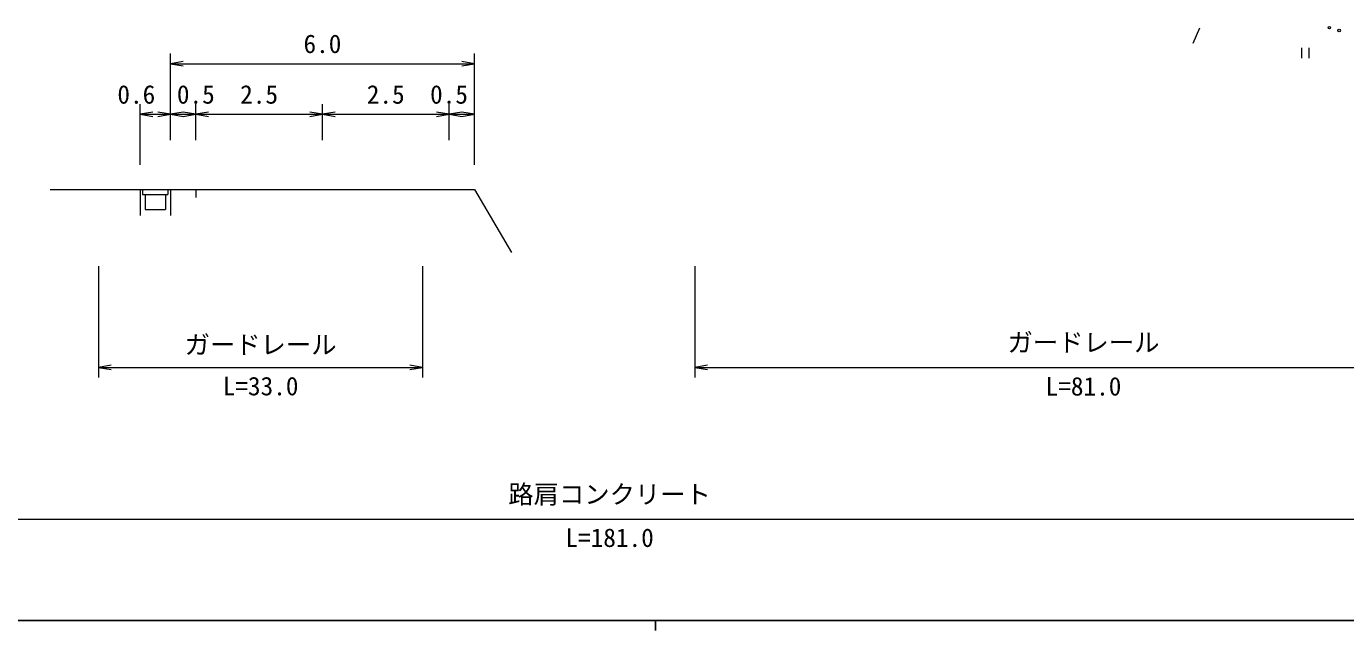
# Model space of a CAD drawing. Units: millimetres at full size, sheet at 1:1000, with parts at other scales. Extents: x 40000 to 680000, y 20000 to 380000.
# Drawn here: x 205878 to 336128, y 204000 to 263688 of the extents above; entities that cross this region are included whole.
import ezdxf
from ezdxf.enums import TextEntityAlignment as Align

# ---------------------------------------------------------------- set-up
doc = ezdxf.new("R2010")
doc.units = ezdxf.units.MM
doc.header["$LTSCALE"] = 1000
for name, color, linetype, lineweight in [('M-BGD', 7, 'Continuous', 13), ('M-STR-HTXT', 7, 'Continuous', 13), ('M-TTL-BAND', 7, 'Continuous', 25)]:
    doc.layers.add(name, color=color, linetype=linetype, lineweight=lineweight)
doc.styles.add('ＭＳ ゴシック', font='')
doc.styles.get('ＭＳ ゴシック').set_extended_font_data('MS Gothic')

# ---------------------------------------------------------------- blocks, each defined once
blk = doc.blocks.new('open_arrow')
at = {"color": 0, "linetype": 'Continuous', "lineweight": -2}
blk.add_lwpolyline([(7.5, 1.25), (0, 0), (7.5, -1.25)], dxfattribs=at)

msp = doc.modelspace()

# ---------------------------------------------------------------- linework, layer by layer
at = {"layer": 'M-BGD'}
for p, q in [((321708, 263508), (321037, 262004)), ((220107, 252434), (220107, 261000)), ((250107, 250000), (250107, 261000)), ((331779, 261560), (331779, 260560)), ((332529, 260560), (332529, 261560)), ((220107, 260000), (250107, 260000)), ((217107, 250000), (217107, 256000)), ((222607, 252434), (222607, 256000)), ((235107, 252434), (235107, 256000)), ((247607, 252434), (247607, 256000)), ((217107, 255000), (220107, 255000)), ((220107, 255000), (222607, 255000)), ((222607, 255000), (235107, 255000)), ((235107, 255000), (247607, 255000)), ((247607, 255000), (250107, 255000)), ((208226, 247590), (217107, 247590)), ((217107, 247590), (247607, 247590)), ((217107, 247590), (217107, 245013)), ((217357, 247590), (217357, 247090)), ((219857, 247590), (219857, 247090)), ((220107, 247590), (220107, 245013)), ((222607, 247590), (222607, 246778)), ((247607, 247590), (250107, 247590)), ((250107, 247590), (253762, 241363)), ((217357, 247090), (219857, 247090)), ((217607, 247090), (217607, 245590)), ((219607, 247090), (219607, 245590)), ((217607, 245590), (219607, 245590))]:
    msp.add_line(p, q, dxfattribs=at)
for centre in [(334525, 263563), (335485, 263285)]:
    msp.add_circle(centre, 125, dxfattribs=at)
at = {"layer": 'M-STR-HTXT'}
for p, q in [((213000, 240000), (213000, 229000)), ((245000, 240000), (245000, 229000)), ((271877, 240000), (271877, 229000)), ((213000, 230000), (245000, 230000)), ((271877, 230000), (348621, 230000)), ((176808, 215000), (350110, 215000))]:
    msp.add_line(p, q, dxfattribs=at)
at = {"layer": 'M-TTL-BAND'}
for p, q in [((40000, 205000), (579000, 205000)), ((268000, 205000), (268000, 204000))]:
    msp.add_line(p, q, dxfattribs=at)

# ---------------------------------------------------------------- block references
at = {"layer": 'M-BGD', "xscale": 167, "yscale": 167}
for p in [(220107, 260000), (217107, 255000), (220107, 255000), (222607, 255000), (235107, 255000), (247607, 255000)]:
    msp.add_blockref('open_arrow', p, dxfattribs=at)
at = {"layer": 'M-BGD', "xscale": 167, "yscale": 167, "rotation": 180}
for p in [(250107, 260000), (220107, 255000), (222607, 255000), (235107, 255000), (247607, 255000), (250107, 255000)]:
    msp.add_blockref('open_arrow', p, dxfattribs=at)
at = {"layer": 'M-STR-HTXT', "xscale": 167, "yscale": 167}
for p in [(213000, 230000), (271877, 230000)]:
    msp.add_blockref('open_arrow', p, dxfattribs=at)
at = {"layer": 'M-STR-HTXT', "xscale": 167, "yscale": 167, "rotation": 180}
msp.add_blockref('open_arrow', (245000, 230000), dxfattribs=at)

# ---------------------------------------------------------------- texts
at = {"layer": 'M-BGD', "style": 'ＭＳ ゴシック'}
for s, p in [('6.0', (235107, 260500)), ('0.6', (216732, 255500)), ('0.5', (222607, 255500)), ('2.5', (228857, 255500)), ('2.5', (241357, 255500)), ('0.5', (247607, 255500))]:
    msp.add_text(s, height=1833, dxfattribs=at).set_placement(p, align=Align.BOTTOM_CENTER)
at = {"layer": 'M-STR-HTXT', "style": 'ＭＳ ゴシック'}
for s, p in [('ガードレール', (229001, 230779)), ('ガードレール', (310249, 231000)), ('L=33.0', (229000, 226689)), ('L=81.0', (310249, 226670)), ('路肩コンクリート', (263459, 216000)), ('L=181.0', (263459, 211714))]:
    msp.add_text(s, height=1833, dxfattribs=at).set_placement(p, align=Align.BOTTOM_CENTER)

doc.saveas('drawing.dxf')
